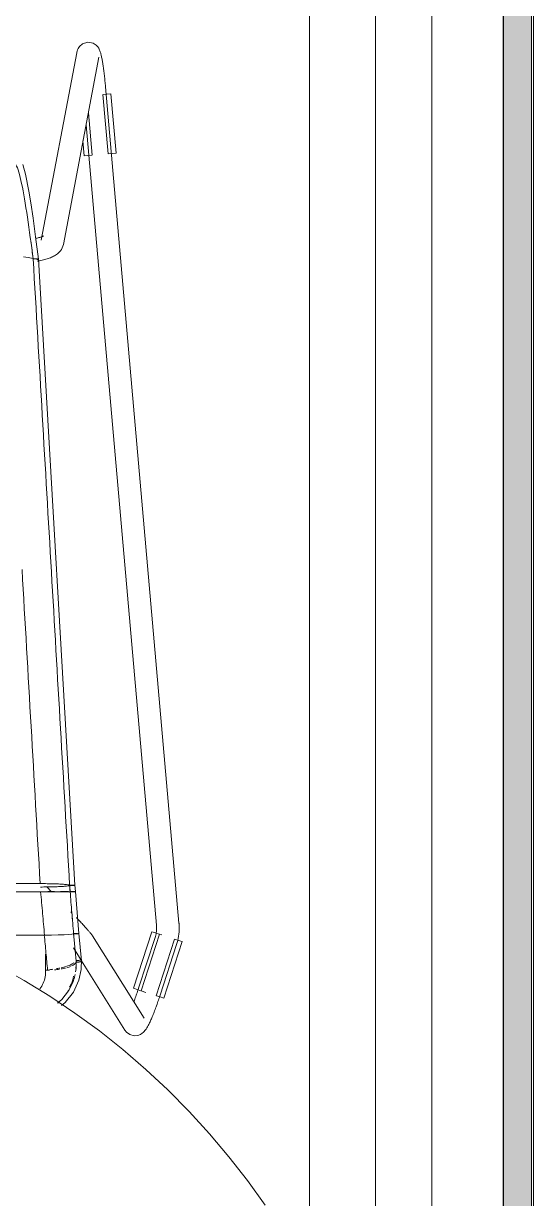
# Model space of a CAD drawing. Header units: millimetres. Extents: x 155920 to 295199, y -4084 to 97293.
# Drawn here: x 227631 to 227901, y 31536 to 32159 of the extents above; entities that cross this region are included whole.
import ezdxf

# ---------------------------------------------------------------- set-up
doc = ezdxf.new("R2010")
doc.units = ezdxf.units.MM
doc.header["$MEASUREMENT"] = 0
for name, color, linetype, lineweight in [('A-WALL', 7, 'CONTINUOUS', 9), ('A-WALL-PATT', 7, 'CONTINUOUS', 25), ('I-FURN', 8, 'CONTINUOUS', 9), ('I-WALL', 7, 'CONTINUOUS', 9)]:
    doc.layers.add(name, color=color, linetype=linetype, lineweight=lineweight)

msp = doc.modelspace()

# ---------------------------------------------------------------- hatches: boundary and pattern name
at = {"layer": 'A-WALL-PATT', "lineweight": 5}
msp.add_hatch(color=256, dxfattribs=at).paths.add_polyline_path([(227884.93, 29907.33), (227899.93, 29907.33), (227899.93, 34245.33), (227884.93, 34245.33), (227884.93, 30361.42)], flags=0)

# ---------------------------------------------------------------- linework, layer by layer
at = {"layer": 'A-WALL'}
for p, q in [((227899.93, 34245.33), (227899.93, 29907.33)), ((227900.93, 34245.33), (227900.93, 29907.33))]:
    msp.add_line(p, q, dxfattribs=at)
at = {"layer": 'I-FURN'}
for p, q in [((227782.11, 32484.9), (227782.11, 30084.9)), ((227817.11, 30084.9), (227817.11, 32484.9)), ((227817.11, 30084.9), (227817.11, 32484.9)), ((227847.11, 32484.9), (227847.11, 30084.9)), ((227660.36, 32146.98), (227659.62, 32145.9)), ((227661.94, 32148.3), (227660.36, 32146.98)), ((227661.94, 32148.3), (227664.69, 32149.14)), ((227664.69, 32149.14), (227667.45, 32148.65)), ((227667.45, 32148.65), (227669.11, 32147.61)), ((227669.11, 32147.61), (227669.96, 32146.71)), ((227669.96, 32146.71), (227670.44, 32146)), ((227658.8, 32143.55), (227639.99, 32044.26)), ((227651.78, 32042.02), (227670.59, 32141.31)), ((227658.89, 32143.96), (227658.8, 32143.55)), ((227659.03, 32144.48), (227658.89, 32143.96)), ((227659.24, 32145.1), (227659.03, 32144.48)), ((227659.62, 32145.9), (227659.24, 32145.1)), ((227670.44, 32146), (227670.74, 32145.44)), ((227670.74, 32145.44), (227670.96, 32144.97)), ((227670.96, 32144.97), (227671.13, 32144.54)), ((227671.13, 32144.54), (227671.27, 32144.13)), ((227671.27, 32144.13), (227671.4, 32143.74)), ((227671.4, 32143.74), (227671.51, 32143.34)), ((227671.51, 32143.34), (227671.62, 32142.94)), ((227671.62, 32142.94), (227671.72, 32142.53)), ((227671.72, 32142.53), (227671.82, 32142.1)), ((227671.82, 32142.1), (227671.92, 32141.66)), ((227671.92, 32141.66), (227672.02, 32141.2)), ((227672.02, 32141.2), (227672.11, 32140.72)), ((227672.11, 32140.72), (227672.21, 32140.22)), ((227672.21, 32140.22), (227672.3, 32139.71)), ((227672.3, 32139.71), (227672.4, 32139.18)), ((227672.4, 32139.18), (227672.49, 32138.63)), ((227672.49, 32138.63), (227672.58, 32138.06)), ((227672.58, 32138.06), (227672.67, 32137.47)), ((227672.67, 32137.47), (227672.76, 32136.87)), ((227672.76, 32136.87), (227672.85, 32136.25)), ((227672.85, 32136.25), (227672.94, 32135.62)), ((227672.94, 32135.62), (227673.03, 32134.97)), ((227673.03, 32134.97), (227673.12, 32134.3)), ((227673.12, 32134.3), (227673.21, 32133.63)), ((227673.21, 32133.63), (227673.29, 32132.94)), ((227673.29, 32132.94), (227673.38, 32132.24)), ((227673.38, 32132.24), (227673.46, 32131.53)), ((227673.46, 32131.53), (227673.54, 32130.81)), ((227673.54, 32130.81), (227673.62, 32130.09)), ((227673.62, 32130.09), (227673.7, 32129.35)), ((227673.7, 32129.35), (227673.78, 32128.62)), ((227673.78, 32128.62), (227673.85, 32127.87)), ((227673.85, 32127.87), (227673.92, 32127.12)), ((227672.66, 32121.48), (227675.42, 32090.07)), ((227672.78, 32121.49), (227674.84, 32121.68)), ((227673.92, 32127.12), (227673.99, 32126.37)), ((227673.99, 32126.37), (227674.06, 32125.62)), ((227674.06, 32125.62), (227674.07, 32125.46)), ((227713.02, 31682.14), (227674.07, 32125.46)), ((227674.84, 32121.68), (227676.89, 32121.86)), ((227676.89, 32121.86), (227679.65, 32090.45)), ((227666.97, 32089.33), (227664.99, 32111.81)), ((227663.79, 32105.44), (227701.07, 31681.09)), ((227662.04, 32096.85), (227662.74, 32088.96)), ((227677.6, 32090.27), (227675.54, 32090.08)), ((227679.65, 32090.45), (227677.6, 32090.27)), ((227631.66, 32079.31), (227630.25, 32084.31)), ((227664.78, 32089.14), (227662.74, 32088.96)), ((227666.85, 32089.32), (227664.78, 32089.14)), ((227633.46, 32070.3), (227631.66, 32079.31)), ((227634.5, 32063.98), (227633.46, 32070.3)), ((227635.68, 32055.96), (227634.5, 32063.98)), ((227637.03, 32046.03), (227635.68, 32055.96)), ((227637.44, 32045.28), (227636.95, 32045.18)), ((227638.59, 32034.18), (227637.03, 32046.03)), ((227637.91, 32045.38), (227637.44, 32045.28)), ((227638.36, 32045.48), (227637.91, 32045.38)), ((227638.78, 32045.59), (227638.36, 32045.48)), ((227639.17, 32045.7), (227638.78, 32045.59)), ((227639.54, 32045.81), (227639.17, 32045.7)), ((227639.87, 32045.91), (227639.54, 32045.81)), ((227640.18, 32046.02), (227639.87, 32045.91)), ((227640.45, 32046.12), (227640.18, 32046.02)), ((227640.68, 32046.22), (227640.45, 32046.12)), ((227640.87, 32046.3), (227640.68, 32046.22)), ((227641.03, 32046.38), (227640.87, 32046.3)), ((227641.11, 32046.43), (227641.03, 32046.38)), ((227641.19, 32046.47), (227641.11, 32046.43)), ((227641.21, 32046.48), (227641.19, 32046.47)), ((227651.52, 32041.03), (227651.16, 32040.14)), ((227651.78, 32042.02), (227651.52, 32041.03)), ((227633.07, 32035.13), (227630.58, 32035.44)), ((227630.61, 32035.44), (227633.07, 32035.13)), ((227634.82, 32034.76), (227633.07, 32035.13)), ((227633.08, 32035.13), (227634.82, 32034.76)), ((227634.82, 32034.76), (227635.72, 32034.36)), ((227635.72, 32034.36), (227634.82, 32034.76)), ((227636.19, 32034.38), (227635.72, 32034.36)), ((227635.72, 32034.36), (227636.19, 32034.38)), ((227636.69, 32034.39), (227636.19, 32034.38)), ((227636.19, 32034.38), (227636.69, 32034.39)), ((227637.18, 32034.38), (227636.69, 32034.39)), ((227636.69, 32034.39), (227637.19, 32034.38)), ((227637.64, 32034.36), (227637.18, 32034.38)), ((227637.19, 32034.38), (227637.64, 32034.36)), ((227638.02, 32034.32), (227637.64, 32034.36)), ((227637.64, 32034.36), (227638.03, 32034.32)), ((227638.32, 32034.28), (227638.02, 32034.32)), ((227638.03, 32034.32), (227638.33, 32034.28)), ((227638.05, 32034.03), (227638.34, 32034.07)), ((227638.34, 32034.07), (227638.05, 32034.03)), ((227638.52, 32034.12), (227638.59, 32034.17)), ((227638.59, 32034.17), (227638.53, 32034.12)), ((227638.59, 32034.17), (227657.88, 31702.27)), ((227642.46, 32034.16), (227641.83, 32033.98)), ((227643.07, 32034.34), (227642.46, 32034.16)), ((227643.68, 32034.53), (227643.07, 32034.34)), ((227644.27, 32034.74), (227643.68, 32034.53)), ((227644.85, 32034.96), (227644.27, 32034.74)), ((227645.42, 32035.19), (227644.85, 32034.96)), ((227645.98, 32035.45), (227645.42, 32035.19)), ((227646.53, 32035.72), (227645.98, 32035.45)), ((227647.07, 32036.01), (227646.53, 32035.72)), ((227647.61, 32036.33), (227647.07, 32036.01)), ((227648.14, 32036.69), (227647.61, 32036.33)), ((227648.68, 32037.09), (227648.14, 32036.69)), ((227649.21, 32037.55), (227648.68, 32037.09)), ((227649.73, 32038.06), (227649.21, 32037.55)), ((227650.24, 32038.66), (227649.73, 32038.06)), ((227650.72, 32039.35), (227650.24, 32038.66)), ((227651.16, 32040.14), (227650.72, 32039.35)), ((227637.67, 32033.99), (227638.05, 32034.03)), ((227638.05, 32034.03), (227637.67, 32033.99)), ((227638.48, 32033.27), (227637.78, 32033.15)), ((227639.18, 32033.39), (227638.48, 32033.27)), ((227639.86, 32033.53), (227639.18, 32033.39)), ((227640.53, 32033.67), (227639.86, 32033.53)), ((227641.18, 32033.82), (227640.53, 32033.67)), ((227641.83, 32033.98), (227641.18, 32033.82)), ((227639.42, 31703.16), (227478.85, 31703.16)), ((227478.85, 31703.16), (227639.42, 31703.16)), ((227639.69, 31698.84), (227505.95, 31698.84)), ((227505.95, 31698.84), (227639.69, 31698.84)), ((227643.21, 31703.13), (227639.42, 31703.16)), ((227639.53, 31701.37), (227643.22, 31701.4)), ((227643.47, 31698.84), (227639.69, 31698.84)), ((227639.69, 31698.84), (227643.48, 31698.84)), ((227645.48, 31698.85), (227642.91, 31701.52)), ((227646.77, 31703.05), (227643.21, 31703.13)), ((227643.22, 31701.4), (227646.77, 31701.48)), ((227643.48, 31698.97), (227647.03, 31698.96)), ((227647.04, 31698.96), (227643.48, 31698.97)), ((227647.04, 31698.85), (227643.48, 31698.84)), ((227643.48, 31698.84), (227647.04, 31698.85)), ((227649.9, 31702.93), (227646.77, 31703.05)), ((227646.77, 31701.48), (227649.89, 31701.6)), ((227650.17, 31698.86), (227647.04, 31698.85)), ((227647.04, 31698.85), (227650.18, 31698.86)), ((227649.89, 31701.6), (227652.38, 31701.76)), ((227652.4, 31702.77), (227649.9, 31702.93)), ((227650.16, 31698.95), (227652.66, 31698.94)), ((227652.66, 31698.94), (227650.16, 31698.95)), ((227652.68, 31698.87), (227650.18, 31698.86)), ((227650.18, 31698.86), (227652.68, 31698.87)), ((227652.38, 31701.76), (227654.13, 31701.96)), ((227654.15, 31702.58), (227652.4, 31702.77)), ((227652.66, 31698.94), (227654.41, 31698.93)), ((227654.41, 31698.93), (227652.66, 31698.94)), ((227654.42, 31698.88), (227652.68, 31698.87)), ((227652.68, 31698.87), (227654.43, 31698.88)), ((227654.13, 31701.96), (227655.04, 31702.17)), ((227655.04, 31702.36), (227654.15, 31702.58)), ((227655.31, 31698.9), (227654.42, 31698.88)), ((227654.43, 31698.88), (227655.31, 31698.9)), ((227655.51, 31702.37), (227655.04, 31702.36)), ((227655.04, 31702.17), (227655.5, 31702.16)), ((227655.31, 31698.91), (227655.78, 31698.91)), ((227655.78, 31698.91), (227655.31, 31698.91)), ((227655.78, 31698.9), (227655.31, 31698.9)), ((227655.31, 31698.9), (227655.78, 31698.9)), ((227655.5, 31702.16), (227656, 31702.15)), ((227656.01, 31702.38), (227655.51, 31702.37)), ((227655.78, 31698.91), (227656.27, 31698.91)), ((227656.28, 31698.91), (227655.78, 31698.91)), ((227656.28, 31698.9), (227655.78, 31698.9)), ((227655.78, 31698.9), (227656.28, 31698.9)), ((227656, 31702.15), (227656.49, 31702.16)), ((227656.5, 31702.37), (227656.01, 31702.38)), ((227656.27, 31698.91), (227656.76, 31698.91)), ((227656.77, 31698.91), (227656.28, 31698.91)), ((227656.77, 31698.9), (227656.28, 31698.9)), ((227656.28, 31698.9), (227656.77, 31698.9)), ((227656.49, 31702.16), (227656.94, 31702.17)), ((227656.95, 31702.36), (227656.5, 31702.37)), ((227656.76, 31698.91), (227657.21, 31698.91)), ((227657.22, 31698.91), (227656.77, 31698.91)), ((227657.22, 31698.9), (227656.77, 31698.9)), ((227656.77, 31698.9), (227657.22, 31698.9)), ((227656.94, 31702.17), (227657.33, 31702.19)), ((227657.33, 31702.34), (227656.95, 31702.36)), ((227657.21, 31698.91), (227657.6, 31698.91)), ((227657.6, 31698.91), (227657.22, 31698.91)), ((227657.6, 31698.9), (227657.22, 31698.9)), ((227657.22, 31698.9), (227657.61, 31698.9)), ((227657.62, 31702.32), (227657.33, 31702.34)), ((227657.33, 31702.19), (227657.62, 31702.21)), ((227657.6, 31698.91), (227657.89, 31698.91)), ((227657.9, 31698.91), (227657.6, 31698.91)), ((227657.9, 31698.9), (227657.6, 31698.9)), ((227657.61, 31698.9), (227657.9, 31698.9)), ((227657.81, 31702.29), (227657.62, 31702.32)), ((227657.62, 31702.21), (227657.81, 31702.24)), ((227657.88, 31702.27), (227657.81, 31702.29)), ((227657.81, 31702.24), (227657.88, 31702.26)), ((227658.15, 31698.91), (227657.88, 31702.27)), ((227657.89, 31698.91), (227658.08, 31698.91)), ((227658.09, 31698.91), (227657.9, 31698.91)), ((227658.08, 31698.9), (227657.9, 31698.9)), ((227657.9, 31698.9), (227658.09, 31698.9)), ((227658.08, 31698.91), (227658.15, 31698.91)), ((227658.15, 31698.91), (227658.08, 31698.9)), ((227658.09, 31698.9), (227658.15, 31698.91)), ((227658.15, 31698.91), (227658.09, 31698.91)), ((227658.15, 31698.91), (227659.98, 31676.71)), ((227656.25, 31687.66), (227655.76, 31688.17)), ((227659.06, 31684.69), (227658.61, 31685.18)), ((227659.51, 31684.22), (227659.06, 31684.69)), ((227659.95, 31683.75), (227659.51, 31684.22)), ((227660.38, 31683.28), (227659.95, 31683.75)), ((227660.81, 31682.83), (227660.38, 31683.28)), ((227661.22, 31682.38), (227660.81, 31682.83)), ((227661.62, 31681.95), (227661.22, 31682.38)), ((227662.01, 31681.52), (227661.62, 31681.95)), ((227662.39, 31681.11), (227662.01, 31681.52)), ((227662.76, 31680.71), (227662.39, 31681.11)), ((227663.12, 31680.32), (227662.76, 31680.71)), ((227663.46, 31679.94), (227663.12, 31680.32)), ((227663.79, 31679.58), (227663.46, 31679.94)), ((227664.11, 31679.23), (227663.79, 31679.58)), ((227664.41, 31678.89), (227664.11, 31679.23)), ((227701.07, 31681.09), (227701.11, 31680.43)), ((227701.12, 31679.11), (227701.09, 31678.45)), ((227701.11, 31680.43), (227701.13, 31679.77)), ((227701.13, 31679.77), (227701.12, 31679.11)), ((227713.03, 31682.1), (227713.02, 31682.14)), ((227713.1, 31680.96), (227713.03, 31682.1)), ((227713.13, 31679.82), (227713.1, 31680.96)), ((227713.12, 31678.67), (227713.13, 31679.82)), ((227581.51, 31675.87), (227641.63, 31675.87)), ((227641.63, 31675.87), (227581.51, 31675.87)), ((227641.63, 31675.87), (227645.39, 31675.9)), ((227645.49, 31675.9), (227641.75, 31675.87)), ((227648.93, 31675.98), (227645.49, 31675.9)), ((227645.49, 31675.9), (227648.93, 31675.97)), ((227648.93, 31675.97), (227652.02, 31676.09)), ((227652.03, 31676.09), (227648.99, 31675.98)), ((227652.02, 31676.09), (227654.5, 31676.24)), ((227654.51, 31676.24), (227652.07, 31676.09)), ((227654.5, 31676.24), (227656.24, 31676.42)), ((227656.24, 31676.42), (227654.52, 31676.24)), ((227657.13, 31676.61), (227656.24, 31676.42)), ((227656.24, 31676.42), (227657.13, 31676.61)), ((227657.13, 31676.61), (227657.6, 31676.6)), ((227657.6, 31676.6), (227657.13, 31676.61)), ((227657.61, 31676.81), (227657.14, 31676.8)), ((227657.14, 31676.8), (227657.61, 31676.81)), ((227657.6, 31676.6), (227658.1, 31676.6)), ((227658.09, 31676.6), (227657.6, 31676.6)), ((227658.11, 31676.81), (227657.61, 31676.81)), ((227657.61, 31676.81), (227658.11, 31676.81)), ((227658.58, 31676.61), (227658.09, 31676.6)), ((227658.1, 31676.6), (227658.59, 31676.61)), ((227658.6, 31676.8), (227658.11, 31676.81)), ((227658.11, 31676.81), (227658.6, 31676.8)), ((227659.04, 31676.62), (227658.58, 31676.61)), ((227658.59, 31676.61), (227659.04, 31676.62)), ((227659.05, 31676.79), (227658.6, 31676.8)), ((227658.6, 31676.8), (227659.05, 31676.79)), ((227659.04, 31676.62), (227659.43, 31676.63)), ((227659.42, 31676.63), (227659.04, 31676.62)), ((227659.72, 31676.65), (227659.42, 31676.63)), ((227659.43, 31676.78), (227659.73, 31676.76)), ((227659.43, 31676.63), (227659.72, 31676.65)), ((227659.73, 31676.76), (227659.44, 31676.78)), ((227659.72, 31676.65), (227659.91, 31676.68)), ((227659.92, 31676.73), (227659.73, 31676.76)), ((227659.73, 31676.76), (227659.91, 31676.73)), ((227659.91, 31676.73), (227659.98, 31676.71)), ((227659.91, 31676.68), (227659.98, 31676.7)), ((227659.98, 31676.7), (227659.91, 31676.68)), ((227659.98, 31676.71), (227659.92, 31676.73)), ((227659.98, 31676.71), (227661.4, 31662.21)), ((227664.7, 31678.57), (227664.41, 31678.89)), ((227664.97, 31678.26), (227664.7, 31678.57)), ((227665.23, 31677.96), (227664.97, 31678.26)), ((227665.47, 31677.68), (227665.23, 31677.96)), ((227665.7, 31677.42), (227665.47, 31677.68)), ((227665.91, 31677.16), (227665.7, 31677.42)), ((227666.11, 31676.92), (227665.91, 31677.16)), ((227666.3, 31676.69), (227666.11, 31676.92)), ((227666.48, 31676.47), (227666.3, 31676.69)), ((227666.66, 31676.25), (227666.48, 31676.47)), ((227666.83, 31676.02), (227666.66, 31676.25)), ((227667.01, 31675.76), (227666.83, 31676.02)), ((227667.23, 31675.44), (227667.01, 31675.76)), ((227694.53, 31631.85), (227667.23, 31675.44)), ((227698.58, 31677.67), (227688.89, 31647.67)), ((227700.32, 31674.53), (227691.61, 31647.72)), ((227692.94, 31646.36), (227702.62, 31676.37)), ((227698.58, 31677.67), (227700.53, 31677.04)), ((227700.52, 31675.19), (227700.33, 31674.55)), ((227700.33, 31674.55), (227700.32, 31674.53)), ((227700.69, 31675.83), (227700.52, 31675.19)), ((227700.53, 31677.04), (227702.51, 31676.41)), ((227700.83, 31676.48), (227700.69, 31675.83)), ((227700.94, 31677.13), (227700.83, 31676.48)), ((227701.03, 31677.79), (227700.94, 31677.13)), ((227710.69, 31673.76), (227701, 31643.76)), ((227701.09, 31678.45), (227701.03, 31677.79)), ((227702.72, 31676.34), (227703.89, 31675.96)), ((227710.81, 31673.72), (227712.78, 31673.09)), ((227712.07, 31671.92), (227712.36, 31673.02)), ((227712.36, 31673.02), (227712.6, 31674.14)), ((227712.6, 31674.14), (227712.8, 31675.26)), ((227712.78, 31673.09), (227714.74, 31672.46)), ((227712.8, 31675.26), (227712.95, 31676.4)), ((227712.95, 31676.4), (227713.06, 31677.53)), ((227713.06, 31677.53), (227713.12, 31678.67)), ((227657.06, 31669.07), (227661.1, 31662.62)), ((227703.02, 31644.01), (227711.74, 31670.82)), ((227714.74, 31672.46), (227705.05, 31642.45)), ((227711.74, 31670.82), (227712.07, 31671.92)), ((227642.34, 31656.08), (227642.34, 31665.83)), ((227661.19, 31657.65), (227661.28, 31663.11)), ((227661.33, 31662.25), (227684.37, 31625.48)), ((227630.96, 31651.82), (227617, 31659.64)), ((227643.33, 31657.32), (227642.28, 31657.32)), ((227659.98, 31652), (227661.19, 31657.65)), ((227644.59, 31643.44), (227630.96, 31651.82)), ((227654.5, 31646.39), (227656.41, 31650.08)), ((227657.08, 31645.68), (227659.98, 31652)), ((227657.88, 31634.53), (227644.59, 31643.44)), ((227648.67, 31639.87), (227651, 31641.82)), ((227651, 31641.82), (227654.5, 31646.39)), ((227652.74, 31640.16), (227657.08, 31645.68)), ((227690.85, 31647.04), (227688.89, 31647.67)), ((227689.4, 31641.36), (227689.64, 31642)), ((227689.64, 31642), (227689.87, 31642.65)), ((227689.87, 31642.65), (227690.11, 31643.3)), ((227690.11, 31643.3), (227690.35, 31643.97)), ((227690.35, 31643.97), (227690.58, 31644.64)), ((227690.58, 31644.64), (227690.81, 31645.32)), ((227690.81, 31645.32), (227691.05, 31646.01)), ((227692.82, 31646.4), (227690.85, 31647.04)), ((227691.05, 31646.01), (227691.28, 31646.69)), ((227691.28, 31646.69), (227691.5, 31647.39)), ((227691.5, 31647.39), (227691.61, 31647.72)), ((227693.03, 31646.33), (227695.51, 31645.53)), ((227703.1, 31643.08), (227701.12, 31643.72)), ((227702.14, 31641.34), (227702.38, 31642.07)), ((227702.38, 31642.07), (227702.63, 31642.81)), ((227702.63, 31642.81), (227702.88, 31643.55)), ((227702.88, 31643.55), (227703.02, 31644.01)), ((227705.05, 31642.45), (227703.1, 31643.08)), ((227650.7, 31638.52), (227652.74, 31640.16)), ((227689.17, 31640.74), (227689.4, 31641.36)), ((227699.85, 31635.08), (227700.11, 31635.74)), ((227700.11, 31635.74), (227700.36, 31636.4)), ((227700.36, 31636.4), (227700.61, 31637.08)), ((227700.61, 31637.08), (227700.87, 31637.77)), ((227700.87, 31637.77), (227701.12, 31638.47)), ((227701.12, 31638.47), (227701.38, 31639.18)), ((227701.38, 31639.18), (227701.63, 31639.89)), ((227701.63, 31639.89), (227701.88, 31640.61)), ((227701.88, 31640.61), (227702.14, 31641.34)), ((227670.8, 31625.1), (227657.88, 31634.53)), ((227697.19, 31628.93), (227697.42, 31629.4)), ((227697.42, 31629.4), (227697.65, 31629.89)), ((227697.65, 31629.89), (227697.89, 31630.4)), ((227697.89, 31630.4), (227698.13, 31630.93)), ((227698.13, 31630.93), (227698.37, 31631.47)), ((227698.37, 31631.47), (227698.61, 31632.03)), ((227698.61, 31632.03), (227698.85, 31632.61)), ((227698.85, 31632.61), (227699.1, 31633.21)), ((227699.1, 31633.21), (227699.35, 31633.82)), ((227699.35, 31633.82), (227699.6, 31634.44)), ((227699.6, 31634.44), (227699.85, 31635.08)), ((227683.33, 31615.15), (227670.8, 31625.1)), ((227685.26, 31624.36), (227684.37, 31625.48)), ((227685.26, 31624.36), (227686.99, 31623.14)), ((227686.99, 31623.14), (227689.22, 31622.55)), ((227691.19, 31622.72), (227692.57, 31623.24)), ((227692.57, 31623.24), (227693.49, 31623.81)), ((227693.49, 31623.81), (227694.11, 31624.33)), ((227694.11, 31624.33), (227694.58, 31624.8)), ((227694.58, 31624.8), (227694.95, 31625.22)), ((227694.95, 31625.22), (227695.26, 31625.62)), ((227695.26, 31625.62), (227695.54, 31626.01)), ((227695.54, 31626.01), (227695.79, 31626.4)), ((227695.79, 31626.4), (227696.04, 31626.79)), ((227696.04, 31626.79), (227696.27, 31627.19)), ((227696.27, 31627.19), (227696.5, 31627.6)), ((227696.5, 31627.6), (227696.73, 31628.03)), ((227696.73, 31628.03), (227696.96, 31628.47)), ((227696.96, 31628.47), (227697.19, 31628.93)), ((227689.22, 31622.55), (227691.19, 31622.72)), ((227695.46, 31604.71), (227683.33, 31615.15)), ((227707.15, 31593.8), (227695.46, 31604.71)), ((227718.41, 31582.42), (227707.15, 31593.8)), ((227729.19, 31570.61), (227718.41, 31582.42)), ((227739.5, 31558.37), (227729.19, 31570.61)), ((227749.31, 31545.73), (227739.5, 31558.37)), ((227758.61, 31532.71), (227749.31, 31545.73))]:
    msp.add_line(p, q, dxfattribs=at)
for points, knots in [([(227625.36, 32085.66), (227625.76, 32085.46), (227627.18, 32083.86), (227629.62, 32075.56), (227632.67, 32057.13), (227634.71, 32041.91), (227635.72, 32034.36)], [0.1500589, 0.1500589, 0.1500589, 0.1500589, 0.25, 0.5, 0.75, 1, 1, 1, 1]), ([(227639.42, 31703.16), (227640.7, 31703.16), (227643.25, 31703.14), (227646.85, 31703.06), (227650.02, 31702.94), (227653.38, 31702.72), (227654.77, 31702.51), (227655.04, 31702.36)], [-1, -1, -1, -1, -0.833333, -0.666667, -0.5, -0.333333, 0, 0, 0, 0]), ([(227655.04, 31702.17), (227654.75, 31702.02), (227653.35, 31701.81), (227650, 31701.59), (227646.85, 31701.47), (227643.29, 31701.39), (227640.78, 31701.37), (227639.53, 31701.37)], [-1, -1, -1, -1, -0.6666667, -0.5, -0.3333333, -0.1666667, -0.003964, -0.003964, -0.003964, -0.003964]), ([(227655.04, 31702.36), (227655.27, 31702.37), (227655.76, 31702.38), (227656.39, 31702.37), (227656.85, 31702.36), (227657.27, 31702.35), (227657.72, 31702.32), (227657.88, 31702.28), (227657.88, 31702.27)], [-1, -1, -1, -1, -0.90625, -0.8125, -0.765625, -0.71875, -0.625, -0.501507, -0.501507, -0.501507, -0.501507]), ([(227657.88, 31702.26), (227657.88, 31702.25), (227657.74, 31702.22), (227657.34, 31702.19), (227656.96, 31702.17), (227656.5, 31702.16), (227656, 31702.15), (227655.5, 31702.16), (227655.18, 31702.16), (227655.04, 31702.17)], [-0.5, -0.5, -0.5, -0.5, -0.375, -0.3125, -0.25, -0.1875, -0.125, -0.0625, 0, 0, 0, 0]), ([(227656.59, 31683.41), (227656.47, 31684.89), (227656.04, 31690.05), (227655.61, 31695.22), (227655.31, 31698.91)], [0.2991177, 0.2991177, 0.2991177, 0.2991177, 0.5, 1, 1, 1, 1]), ([(227658.57, 31661.66), (227658.42, 31661.26), (227657.86, 31660.52), (227656.73, 31659.82), (227656.05, 31659.5)], [0, 0, 0, 0, 0.1666667, 0.3309695, 0.3309695, 0.3309695, 0.3309695]), ([(227658.46, 31662.39), (227658.69, 31662.38), (227659.17, 31662.39), (227659.92, 31662.47), (227660.59, 31662.63), (227661.02, 31662.8), (227661.18, 31662.92), (227661.22, 31662.96)], [-1, -1, -1, -1, -0.90625, -0.8125, -0.71875, -0.625, -0.5625, -0.5625, -0.5625, -0.5625]), ([(227661.35, 31662.06), (227661.34, 31662.04), (227661.29, 31661.99), (227661.18, 31661.92), (227660.99, 31661.82), (227660.67, 31661.72), (227660.28, 31661.64), (227659.92, 31661.61), (227659.54, 31661.59), (227659.1, 31661.6), (227658.74, 31661.63), (227658.57, 31661.66)], [0.5555556, 0.5555556, 0.5555556, 0.5555556, 0.5833333, 0.6180556, 0.6527778, 0.7222222, 0.7916667, 0.8263889, 0.8611111, 0.9305556, 1, 1, 1, 1]), ([(227642.28, 31657.32), (227642.5, 31654.94), (227641.87, 31651.34), (227639.94, 31648.34), (227639.17, 31647.43)], [0, 0, 0, 0, 0.3333333, 0.5, 0.5, 0.5, 0.5]), ([(227657.99, 31655.08), (227657.55, 31652.97), (227656.54, 31649.89), (227654.9, 31647.12), (227654.31, 31646.25)], [0.1763318, 0.1763318, 0.1763318, 0.1763318, 0.3333333, 0.408557, 0.408557, 0.408557, 0.408557]), ([(227655.03, 31648.32), (227655.37, 31648.9), (227656.4, 31650.76), (227656.89, 31652.74), (227657.12, 31654.11)], [0.6175454, 0.6175454, 0.6175454, 0.6175454, 0.6666667, 0.7702374, 0.7702374, 0.7702374, 0.7702374])]:
    msp.add_open_spline(points, degree=3, knots=knots, dxfattribs=at)
for points in [[(227634.52, 32043.73), (227634.92, 32040.63), (227635.31, 32037.5), (227635.71, 32034.37)], [(227655.04, 31702.36), (227651.82, 31757.77), (227645.38, 31868.53), (227638.94, 31979.13), (227635.72, 32034.36)], [(227629.84, 31869.65), (227633.03, 31814.19), (227636.23, 31758.69), (227639.42, 31703.16)], [(227639.69, 31698.84), (227640.03, 31695.01), (227640.38, 31691.18), (227640.72, 31687.35)], [(227655.04, 31702.36), (227655.09, 31701.79), (227655.18, 31700.63), (227655.27, 31699.48), (227655.31, 31698.9)], [(227655.04, 31702.17), (227655.08, 31701.62), (227655.17, 31700.54), (227655.26, 31699.46), (227655.31, 31698.91)], [(227657.13, 31676.61), (227656.82, 31680.32), (227656.22, 31687.75), (227655.62, 31695.18), (227655.31, 31698.9)], [(227640.72, 31687.35), (227641.06, 31683.52), (227641.41, 31679.7), (227641.75, 31675.88)], [(227641.63, 31675.87), (227641.94, 31672.74), (227642.53, 31666.49), (227643.07, 31660.35), (227643.33, 31657.32)], [(227657.13, 31676.61), (227657.37, 31674.09), (227657.85, 31669.05), (227658.33, 31664.1), (227658.57, 31661.66)], [(227657.16, 31676.61), (227657.39, 31674.3), (227657.62, 31671.99), (227657.85, 31669.71)], [(227655.98, 31660.35), (227656.62, 31660.66), (227657.01, 31660.98), (227657.34, 31661.3)], [(227658.34, 31658.15), (227658.45, 31659.03), (227658.46, 31659.93), (227658.46, 31660.83)], [(227642.28, 31657.32), (227642.33, 31656.82), (227642.35, 31656.31), (227642.34, 31655.8)], [(227644.41, 31657.34), (227644.05, 31657.33), (227643.69, 31657.33), (227643.33, 31657.32)], [(227644.4, 31657.52), (227644.99, 31657.58), (227645.57, 31657.66), (227646.15, 31657.74)], [(227649.68, 31657.79), (227648.83, 31657.67), (227647.96, 31657.55), (227647.04, 31657.49)], [(227647.85, 31658), (227648.54, 31658.12), (227649.19, 31658.25), (227649.86, 31658.39)], [(227650.52, 31658.54), (227651.44, 31658.75), (227652.38, 31658.98), (227653.23, 31659.23)], [(227652.91, 31658.42), (227652.17, 31658.23), (227651.37, 31658.08), (227650.53, 31657.92)], [(227653.56, 31659.38), (227654.37, 31659.65), (227655.18, 31659.93), (227655.74, 31660.23)], [(227655.57, 31659.29), (227654.98, 31659.04), (227654.32, 31658.81), (227653.58, 31658.6)], [(227658.53, 31660.12), (227658.52, 31658.86), (227658.42, 31657.6), (227658.24, 31656.36)], [(227650.07, 31640.99), (227649.64, 31640.59), (227649.19, 31640.2), (227648.73, 31639.82)]]:
    msp.add_open_spline(points, degree=3, dxfattribs=at)
at = {"layer": 'I-WALL', "lineweight": 30}
msp.add_line((227884.93, 34245.33), (227884.93, 29907.33), dxfattribs=at)

doc.saveas('drawing.dxf')
